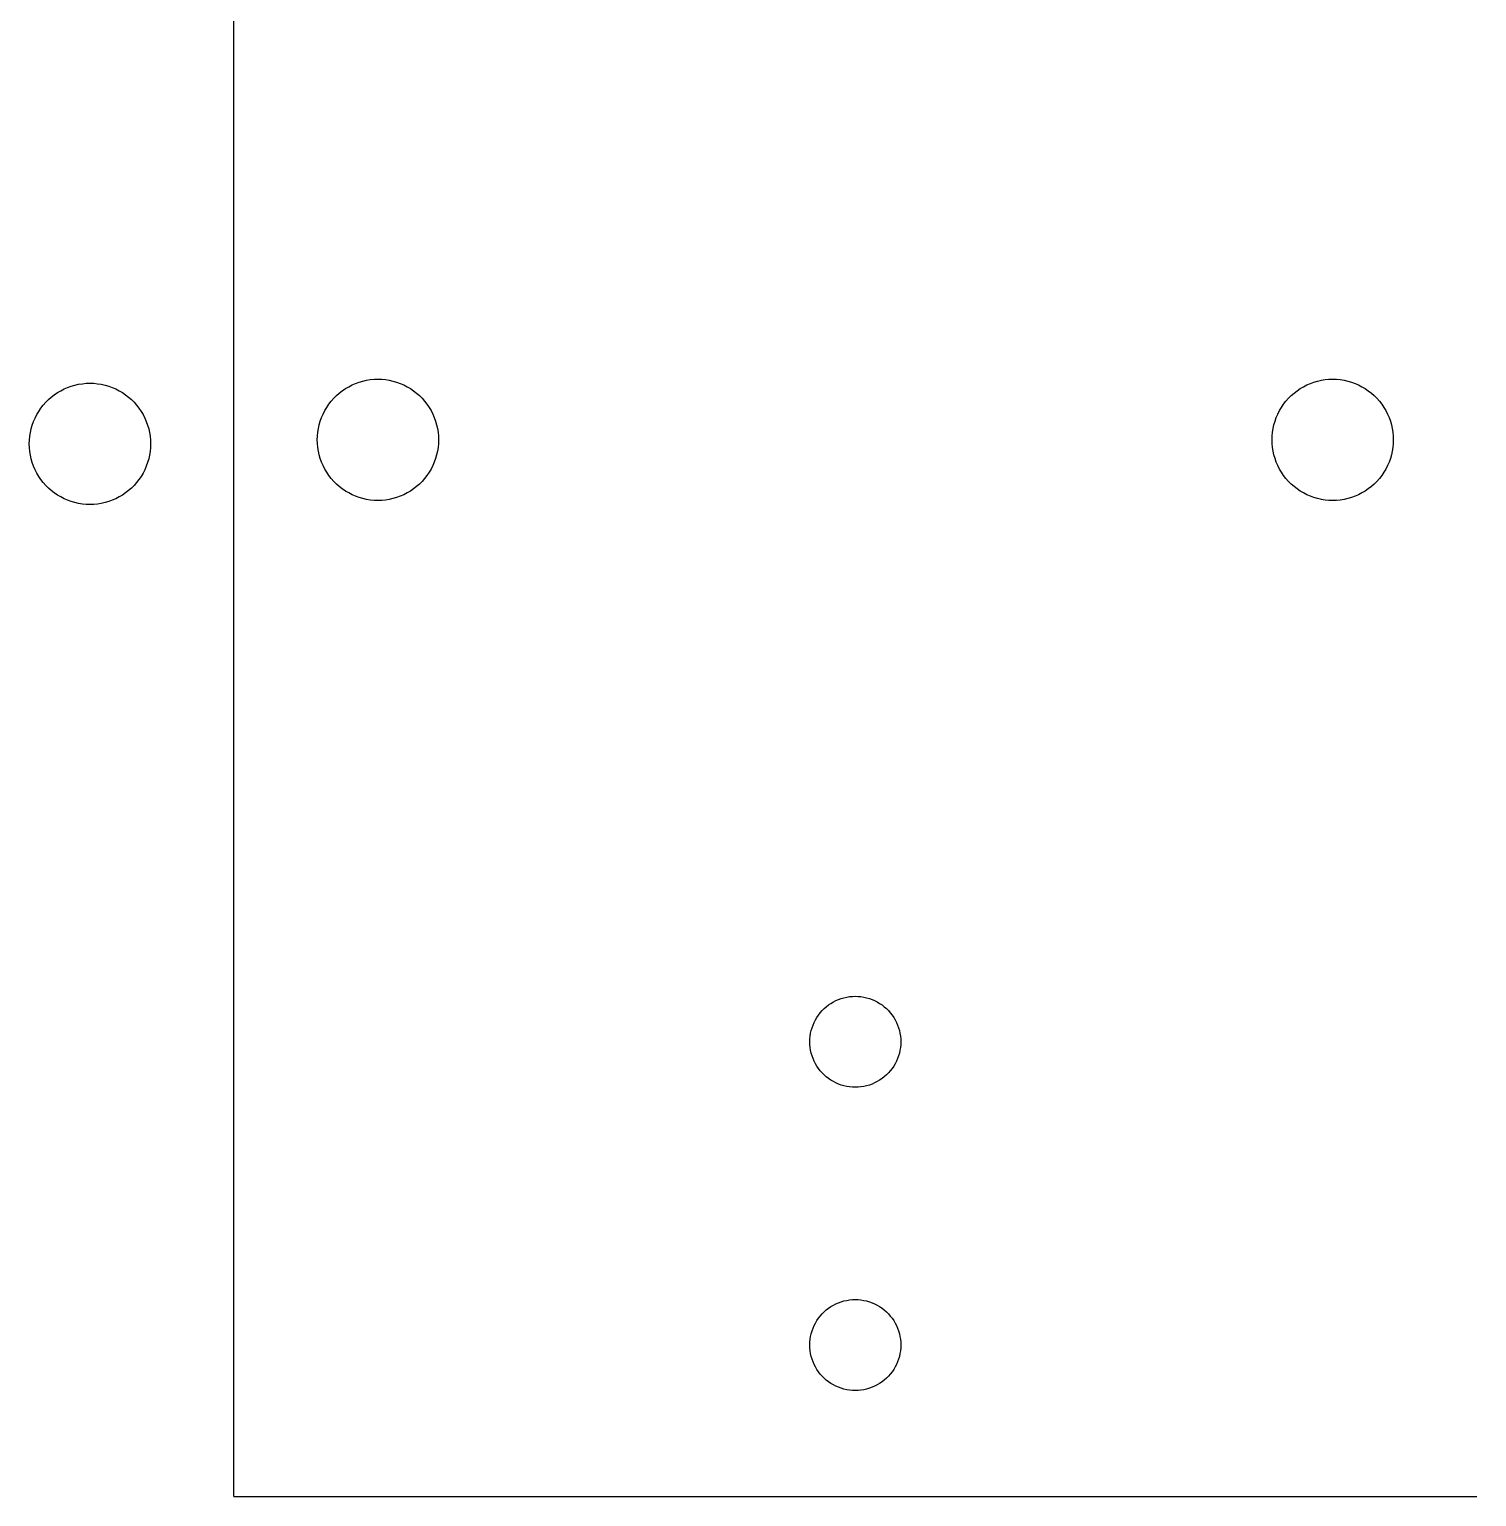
# Model space of a CAD drawing. Extents: x 2 to 1502, y 3 to 1555.
# Drawn here: x 678.6 to 949.3, y 365.6 to 640 of the extents above; entities that cross this region are included whole.
import ezdxf

# ---------------------------------------------------------------- set-up
doc = ezdxf.new("R2010")
doc.units = 0
doc.layers.get('0').update_dxf_attribs({"linetype": 'CONTINUOUS'})

msp = doc.modelspace()

# ---------------------------------------------------------------- linework, layer by layer
at = {"color": 7}
for points in [[(716.854343, 365.639336), (716.854343, 903.471983)], [(686.421442, 573.247736), (687.105442, 573.446411)], [(687.105367, 573.446411), (687.800767, 573.602036)], [(687.800692, 573.602036), (688.504267, 573.713486)], [(688.504267, 573.713636), (689.213242, 573.780386)], [(689.213242, 573.780461), (689.925292, 573.802961)], [(689.925293, 573.802886), (690.637342, 573.780386)], [(690.637342, 573.780386), (691.346317, 573.713636)], [(691.346318, 573.713486), (692.049893, 573.602036)], [(692.049893, 573.602036), (692.745218, 573.446411)], [(692.745218, 573.446411), (693.429218, 573.247736)], [(738.322042, 573.150154), (738.956692, 573.473629)], [(738.956692, 573.473629), (739.610392, 573.756529)], [(739.610392, 573.756529), (740.280442, 573.997729)], [(740.280442, 573.997729), (740.964442, 574.196404)], [(740.964442, 574.196404), (741.659842, 574.352029)], [(741.659842, 574.352029), (742.363417, 574.463479)], [(742.363417, 574.463629), (743.072317, 574.530379)], [(743.072317, 574.530454), (743.784442, 574.552954)], [(743.784442, 574.552879), (744.496492, 574.530379)], [(744.496492, 574.530379), (745.205392, 574.463629)], [(745.205392, 574.463479), (745.908967, 574.352029)], [(745.908967, 574.352029), (746.604292, 574.196404)], [(746.604292, 574.196404), (747.288292, 573.997729)], [(747.288292, 573.997729), (747.958417, 573.756529)], [(747.958417, 573.756529), (748.612117, 573.473629)], [(748.612117, 573.473629), (749.246767, 573.150154)], [(916.9041, 573.150154), (917.53875, 573.473629)], [(917.53875, 573.473629), (918.192375, 573.756529)], [(918.192375, 573.756529), (918.8625, 573.997729)], [(918.8625, 573.997729), (919.5465, 574.196404)], [(919.546425, 574.196404), (920.241825, 574.352029)], [(920.24175, 574.352029), (920.945325, 574.463479)], [(920.945325, 574.463629), (921.6543, 574.530379)], [(921.6543, 574.530454), (922.36635, 574.552954)], [(922.36635, 574.552879), (923.0784, 574.530379)], [(923.0784, 574.530379), (923.787375, 574.463629)], [(923.787375, 574.463479), (924.49095, 574.352029)], [(924.49095, 574.352029), (925.186275, 574.196404)], [(925.186275, 574.196404), (925.870275, 573.997729)], [(925.870275, 573.997729), (926.5404, 573.756529)], [(926.5404, 573.756529), (927.194025, 573.473629)], [(927.194025, 573.473629), (927.82875, 573.150154)], [(681.659767, 570.225986), (682.163467, 570.729686)], [(682.163467, 570.729686), (682.697767, 571.200836)], [(682.697767, 571.200836), (683.260492, 571.637336)], [(683.260567, 571.637336), (683.849842, 572.037611)], [(683.849842, 572.037611), (684.463042, 572.400161)], [(684.463042, 572.400161), (685.097692, 572.723636)], [(685.097692, 572.723636), (685.751317, 573.006536)], [(685.751317, 573.006536), (686.421442, 573.247736)], [(693.429218, 573.247736), (694.099343, 573.006536)], [(694.099343, 573.006536), (694.752968, 572.723636)], [(694.752968, 572.723636), (695.387693, 572.400161)], [(695.387693, 572.400161), (696.000818, 572.037611)], [(696.000818, 572.037611), (696.589868, 571.637336)], [(696.589868, 571.637336), (697.152818, 571.200836)], [(697.152818, 571.200836), (697.687117, 570.729686)], [(697.687117, 570.729686), (698.190818, 570.225986)], [(735.047992, 570.441679), (735.518842, 570.975979)], [(735.518842, 570.975979), (736.022542, 571.479679)], [(736.022542, 571.479679), (736.556917, 571.950829)], [(736.556917, 571.950829), (737.119867, 572.387329)], [(737.119867, 572.387329), (737.708917, 572.787604)], [(737.708917, 572.787604), (738.322042, 573.150154)], [(749.246767, 573.150154), (749.859892, 572.787604)], [(749.859892, 572.787604), (750.44925, 572.387329)], [(750.44925, 572.387329), (751.0119, 571.950829)], [(751.0119, 571.950829), (751.546275, 571.479679)], [(751.546275, 571.479679), (752.049975, 570.975979)], [(752.049975, 570.975979), (752.52105, 570.441679)], [(913.629675, 570.441679), (914.100825, 570.975979)], [(914.100825, 570.975979), (914.604525, 571.479679)], [(914.604525, 571.479679), (915.138825, 571.950829)], [(915.138825, 571.950829), (915.70155, 572.387329)], [(915.701625, 572.387329), (916.2909, 572.787604)], [(916.2909, 572.787604), (916.9041, 573.150154)], [(927.82875, 573.150154), (928.441875, 572.787604)], [(928.441875, 572.787604), (929.030925, 572.387329)], [(929.030925, 572.387329), (929.593875, 571.950829)], [(929.593875, 571.950829), (930.128175, 571.479679)], [(930.128175, 571.479679), (930.631875, 570.975979)], [(930.631875, 570.975979), (931.102725, 570.441679)], [(679.665892, 567.291836), (679.989292, 567.926561)], [(679.989292, 567.926561), (680.351842, 568.539686)], [(680.351842, 568.539686), (680.752117, 569.128736)], [(680.752117, 569.128736), (681.188617, 569.691686)], [(681.188617, 569.691686), (681.659767, 570.225986)], [(698.190818, 570.225986), (698.661668, 569.691686)], [(698.661668, 569.691686), (699.098467, 569.128736)], [(699.098467, 569.128736), (699.498742, 568.539686)], [(699.498743, 568.539686), (699.861292, 567.926561)], [(699.861292, 567.926561), (700.184692, 567.291836)], [(733.242067, 567.388204), (733.524967, 568.041829)], [(733.524967, 568.041829), (733.848367, 568.676554)], [(733.848367, 568.676554), (734.210917, 569.289679)], [(734.210917, 569.289679), (734.611192, 569.878729)], [(734.611192, 569.878729), (735.047992, 570.441679)], [(752.52105, 570.441679), (752.957625, 569.878729)], [(752.957625, 569.878729), (753.3579, 569.289679)], [(753.3579, 569.289679), (753.72045, 568.676554)], [(753.72045, 568.676554), (754.04385, 568.041829)], [(754.04385, 568.041829), (754.32675, 567.388204)], [(911.82405, 567.388204), (912.10695, 568.041829)], [(912.10695, 568.041829), (912.43035, 568.676554)], [(912.43035, 568.676554), (912.7929, 569.289679)], [(912.7929, 569.289679), (913.193175, 569.878729)], [(913.193175, 569.878729), (913.629675, 570.441679)], [(931.102725, 570.441679), (931.539525, 569.878729)], [(931.539525, 569.878729), (931.9398, 569.289679)], [(931.9398, 569.289679), (932.30235, 568.676554)], [(932.30235, 568.676554), (932.62575, 568.041829)], [(932.62575, 568.041829), (932.90865, 567.388204)], [(678.787417, 564.588761), (678.943042, 565.284086)], [(678.943042, 565.284086), (679.141717, 565.968086)], [(679.141717, 565.968086), (679.382992, 566.638211)], [(679.382992, 566.638211), (679.665892, 567.291836)], [(700.184692, 567.291836), (700.467593, 566.638211)], [(700.467593, 566.638211), (700.708867, 565.968086)], [(700.708943, 565.968086), (700.907543, 565.284086)], [(700.907543, 565.284086), (701.062942, 564.588761)], [(732.535342, 564.635179), (732.646792, 565.338754)], [(732.646792, 565.338754), (732.802117, 566.034079)], [(732.802117, 566.034079), (733.000792, 566.718079)], [(733.000792, 566.718079), (733.242067, 567.388204)], [(754.32675, 567.388204), (754.56795, 566.718079)], [(754.56795, 566.718079), (754.7667, 566.034079)], [(754.7667, 566.034079), (754.922325, 565.338754)], [(754.922325, 565.338754), (755.0337, 564.635179)], [(911.117025, 564.635179), (911.228475, 565.338754)], [(911.228475, 565.338754), (911.3841, 566.034079)], [(911.3841, 566.034079), (911.582775, 566.718079)], [(911.582775, 566.718079), (911.82405, 567.388204)], [(932.90865, 567.388204), (933.149925, 566.718079)], [(933.15, 566.718079), (933.3486, 566.034079)], [(933.3486, 566.034079), (933.504, 565.338754)], [(933.504, 565.338754), (933.61545, 564.635179)], [(678.609142, 561.752411), (678.586642, 562.464161)], [(678.586717, 562.464161), (678.609217, 563.176211)], [(678.609142, 563.176211), (678.675892, 563.885186)], [(678.675967, 563.885186), (678.787417, 564.588761)], [(701.062943, 564.588761), (701.174393, 563.885186)], [(701.174318, 563.885186), (701.241818, 563.176211)], [(701.263868, 562.464161), (701.241368, 561.752411)], [(701.241518, 563.176211), (701.264018, 562.464161)], [(732.468217, 562.502404), (732.445717, 563.214154)], [(732.445792, 563.214154), (732.468292, 563.926204)], [(732.535342, 561.793129), (732.467842, 562.502404)], [(732.468217, 563.926204), (732.535717, 564.635179)], [(755.0337, 564.635179), (755.10045, 563.926204)], [(755.1006, 562.502404), (755.03385, 561.793129)], [(755.123025, 563.214154), (755.100525, 562.502404)], [(755.1006, 563.926204), (755.1231, 563.214154)], [(911.0502, 562.502404), (911.0277, 563.214154)], [(911.027775, 563.214154), (911.050275, 563.926204)], [(911.0502, 563.926204), (911.11695, 564.635179)], [(911.117025, 561.793129), (911.050275, 562.502404)], [(933.68265, 562.502404), (933.61515, 561.793129)], [(933.615375, 564.635179), (933.682875, 563.926204)], [(933.704925, 563.214154), (933.682425, 562.502404)], [(933.682575, 563.926204), (933.705075, 563.214154)], [(678.675967, 561.043136), (678.609217, 561.752411)], [(678.787417, 560.339636), (678.675967, 561.043136)], [(678.943042, 559.644236), (678.787417, 560.339636)], [(679.141717, 558.960236), (678.943042, 559.644236)], [(700.907543, 559.644236), (700.708943, 558.960236)], [(701.062942, 560.339636), (700.907543, 559.644236)], [(701.174393, 561.043136), (701.062943, 560.339636)], [(701.241593, 561.752411), (701.174093, 561.043136)], [(732.646792, 561.089629), (732.535342, 561.793129)], [(732.802117, 560.394229), (732.646792, 561.089629)], [(733.000792, 559.710229), (732.802117, 560.394229)], [(733.242067, 559.040179), (733.000792, 559.710229)], [(754.56795, 559.710229), (754.32675, 559.040179)], [(754.7667, 560.394229), (754.56795, 559.710229)], [(754.922325, 561.089629), (754.7667, 560.394229)], [(755.0337, 561.793129), (754.922325, 561.089629)], [(911.228475, 561.089629), (911.117025, 561.793129)], [(911.3841, 560.394229), (911.228475, 561.089629)], [(911.582775, 559.710229), (911.3841, 560.394229)], [(911.82405, 559.040179), (911.582775, 559.710229)], [(933.149925, 559.710229), (932.90865, 559.040179)], [(933.3486, 560.394229), (933.15, 559.710229)], [(933.504, 561.089629), (933.3486, 560.394229)], [(933.61545, 561.793129), (933.504, 561.089629)], [(679.382992, 558.290186), (679.141717, 558.960236)], [(679.665892, 557.636486), (679.382992, 558.290186)], [(679.989292, 557.001836), (679.665892, 557.636486)], [(680.351842, 556.388636), (679.989292, 557.001836)], [(699.861292, 557.001836), (699.498743, 556.388636)], [(700.184692, 557.636486), (699.861292, 557.001836)], [(700.467593, 558.290186), (700.184692, 557.636486)], [(700.708867, 558.960236), (700.467593, 558.290186)], [(733.524967, 558.386479), (733.242067, 559.040179)], [(733.848367, 557.751829), (733.524967, 558.386479)], [(734.210917, 557.138629), (733.848367, 557.751829)], [(734.611192, 556.549654), (734.210917, 557.138629)], [(753.3579, 557.138629), (752.957625, 556.549654)], [(753.72045, 557.751829), (753.3579, 557.138629)], [(754.04385, 558.386479), (753.72045, 557.751829)], [(754.32675, 559.040179), (754.04385, 558.386479)], [(912.10695, 558.386479), (911.82405, 559.040179)], [(912.43035, 557.751829), (912.10695, 558.386479)], [(912.7929, 557.138629), (912.43035, 557.751829)], [(913.193175, 556.549654), (912.7929, 557.138629)], [(931.9398, 557.138629), (931.539525, 556.549654)], [(932.30235, 557.751829), (931.9398, 557.138629)], [(932.62575, 558.386479), (932.30235, 557.751829)], [(932.90865, 559.040179), (932.62575, 558.386479)], [(680.752117, 555.799661), (680.351842, 556.388636)], [(681.188617, 555.236636), (680.752117, 555.799661)], [(681.659767, 554.702336), (681.188617, 555.236636)], [(682.163467, 554.198636), (681.659767, 554.702336)], [(682.697767, 553.727786), (682.163467, 554.198636)], [(697.687117, 554.198636), (697.152818, 553.727786)], [(698.190818, 554.702336), (697.687117, 554.198636)], [(698.661668, 555.236636), (698.190818, 554.702336)], [(699.098467, 555.799661), (698.661668, 555.236636)], [(699.498742, 556.388636), (699.098467, 555.799661)], [(735.047992, 555.986629), (734.611192, 556.549654)], [(735.518842, 555.452329), (735.047992, 555.986629)], [(736.022542, 554.948629), (735.518842, 555.452329)], [(736.556917, 554.477779), (736.022542, 554.948629)], [(737.119867, 554.040979), (736.556917, 554.477779)], [(751.0119, 554.477779), (750.44925, 554.040979)], [(751.546275, 554.948629), (751.0119, 554.477779)], [(752.049975, 555.452329), (751.546275, 554.948629)], [(752.52105, 555.986629), (752.049975, 555.452329)], [(752.957625, 556.549654), (752.52105, 555.986629)], [(913.629675, 555.986629), (913.193175, 556.549654)], [(914.100825, 555.452329), (913.629675, 555.986629)], [(914.604525, 554.948629), (914.100825, 555.452329)], [(915.138825, 554.477779), (914.604525, 554.948629)], [(915.70155, 554.040979), (915.138825, 554.477779)], [(929.593875, 554.477779), (929.030925, 554.040979)], [(930.128175, 554.948629), (929.593875, 554.477779)], [(930.631875, 555.452329), (930.128175, 554.948629)], [(931.102725, 555.986629), (930.631875, 555.452329)], [(931.539525, 556.549654), (931.102725, 555.986629)], [(683.260492, 553.290986), (682.697767, 553.727786)], [(683.849842, 552.890711), (683.260567, 553.290986)], [(684.463042, 552.528161), (683.849842, 552.890711)], [(685.097692, 552.204761), (684.463042, 552.528161)], [(685.751317, 551.921861), (685.097692, 552.204761)], [(686.421442, 551.680586), (685.751317, 551.921861)], [(687.105442, 551.481911), (686.421442, 551.680586)], [(687.800767, 551.326586), (687.105367, 551.481911)], [(692.745218, 551.481911), (692.049893, 551.326586)], [(693.429218, 551.680586), (692.745218, 551.481911)], [(694.099343, 551.921861), (693.429218, 551.680586)], [(694.752968, 552.204761), (694.099343, 551.921861)], [(695.387693, 552.528161), (694.752968, 552.204761)], [(696.000818, 552.890711), (695.387693, 552.528161)], [(696.589868, 553.290986), (696.000818, 552.890711)], [(697.152818, 553.727786), (696.589868, 553.290986)], [(737.708917, 553.640704), (737.119867, 554.040979)], [(738.322042, 553.278154), (737.708917, 553.640704)], [(738.956692, 552.954754), (738.322042, 553.278154)], [(739.610392, 552.671854), (738.956692, 552.954754)], [(740.280442, 552.430579), (739.610392, 552.671854)], [(740.964442, 552.231904), (740.280442, 552.430579)], [(741.659842, 552.076579), (740.964442, 552.231904)], [(742.363417, 551.965129), (741.659842, 552.076579)], [(743.072317, 551.898004), (742.363417, 551.965504)], [(743.784442, 551.875879), (743.072317, 551.898379)], [(744.496492, 551.898454), (743.784442, 551.875954)], [(745.205392, 551.965429), (744.496492, 551.897929)], [(745.908967, 552.076579), (745.205392, 551.965129)], [(746.604292, 552.231904), (745.908967, 552.076579)], [(747.288292, 552.430579), (746.604292, 552.231904)], [(747.958417, 552.671854), (747.288292, 552.430579)], [(748.612117, 552.954754), (747.958417, 552.671854)], [(749.246767, 553.278154), (748.612117, 552.954754)], [(749.859892, 553.640704), (749.246767, 553.278154)], [(750.44925, 554.040979), (749.859892, 553.640704)], [(916.2909, 553.640704), (915.701625, 554.040979)], [(916.9041, 553.278154), (916.2909, 553.640704)], [(917.53875, 552.954754), (916.9041, 553.278154)], [(918.192375, 552.671854), (917.53875, 552.954754)], [(918.8625, 552.430579), (918.192375, 552.671854)], [(919.5465, 552.231904), (918.8625, 552.430579)], [(920.241825, 552.076579), (919.546425, 552.231904)], [(920.945325, 551.965129), (920.24175, 552.076579)], [(921.6543, 551.898004), (920.945325, 551.965504)], [(922.36635, 551.875879), (921.6543, 551.898379)], [(923.0784, 551.898454), (922.36635, 551.875954)], [(923.787375, 551.965429), (923.0784, 551.897929)], [(924.49095, 552.076579), (923.787375, 551.965129)], [(925.186275, 552.231904), (924.49095, 552.076579)], [(925.870275, 552.430579), (925.186275, 552.231904)], [(926.5404, 552.671854), (925.870275, 552.430579)], [(927.194025, 552.954754), (926.5404, 552.671854)], [(927.82875, 553.278154), (927.194025, 552.954754)], [(928.441875, 553.640704), (927.82875, 553.278154)], [(929.030925, 554.040979), (928.441875, 553.640704)], [(688.504267, 551.215136), (687.800692, 551.326586)], [(689.213242, 551.148011), (688.504267, 551.215511)], [(689.925292, 551.125886), (689.213242, 551.148386)], [(690.637342, 551.148461), (689.925293, 551.125961)], [(691.346317, 551.215436), (690.637342, 551.147936)], [(692.049893, 551.326586), (691.346318, 551.215136)], [(828.518325, 457.858886), (828.97815, 458.130686)], [(828.97815, 458.130686), (829.454175, 458.373386)], [(829.454175, 458.373386), (829.94445, 458.585411)], [(829.94445, 458.585411), (830.447025, 458.766536)], [(830.447025, 458.766536), (830.9601, 458.915336)], [(830.9601, 458.915336), (831.481425, 459.032111)], [(831.481425, 459.032111), (832.009125, 459.115436)], [(832.009125, 459.115661), (832.54095, 459.165911)], [(832.54095, 459.166661), (833.074875, 459.183161)], [(833.074875, 459.183161), (833.6088, 459.166661)], [(833.6088, 459.165911), (834.1407, 459.115661)], [(834.1407, 459.115511), (834.668325, 459.032186)], [(834.668325, 459.032186), (835.189725, 458.915336)], [(835.189725, 458.915336), (835.702725, 458.766536)], [(835.702725, 458.766536), (836.205375, 458.585411)], [(836.205375, 458.585411), (836.69565, 458.373386)], [(836.69565, 458.373386), (837.1716, 458.130761)], [(837.1716, 458.130761), (837.631575, 457.858886)], [(825.894825, 455.235386), (826.195125, 455.677361)], [(826.195125, 455.677361), (826.5225, 456.099386)], [(826.5225, 456.099386), (826.875825, 456.499961)], [(826.875825, 456.499961), (827.2536, 456.877811)], [(827.2536, 456.877811), (827.654325, 457.230986)], [(827.654325, 457.230986), (828.076425, 457.558361)], [(828.076425, 457.558361), (828.518325, 457.858886)], [(837.631575, 457.858886), (838.073325, 457.558436)], [(838.0734, 457.558436), (838.4955, 457.230986)], [(838.4955, 457.230986), (838.896225, 456.877811)], [(838.896225, 456.877811), (839.274, 456.499961)], [(839.274, 456.499961), (839.627325, 456.099461)], [(839.627325, 456.099461), (839.954775, 455.677361)], [(839.954775, 455.677361), (840.255, 455.235461)], [(824.7216, 452.272061), (824.83815, 452.793611)], [(824.83815, 452.793611), (824.987175, 453.306461)], [(824.987175, 453.306461), (825.16815, 453.809261)], [(825.16815, 453.809261), (825.380325, 454.299386)], [(825.380325, 454.299386), (825.622875, 454.775636)], [(825.622875, 454.775636), (825.894825, 455.235386)], [(840.255, 455.235461), (840.52695, 454.775636)], [(840.52695, 454.775636), (840.7695, 454.299461)], [(840.7695, 454.299461), (840.9816, 453.809336)], [(840.981675, 453.809336), (841.16265, 453.306461)], [(841.16265, 453.306461), (841.311675, 452.793686)], [(841.311675, 452.793686), (841.428225, 452.272061)], [(824.5713, 450.678611), (824.5878, 451.212761)], [(824.5881, 450.144611), (824.5716, 450.678611)], [(824.5878, 451.212761), (824.63805, 451.744511)], [(824.63835, 449.612786), (824.5881, 450.144611)], [(824.63805, 451.744511), (824.7216, 452.272061)], [(841.428225, 452.272061), (841.511775, 451.744586)], [(841.511775, 451.744586), (841.562025, 451.212761)], [(841.5624, 450.144611), (841.51215, 449.612861)], [(841.562025, 451.212761), (841.578525, 450.678686)], [(841.578825, 450.678686), (841.562325, 450.144611)], [(824.7219, 449.085311), (824.63835, 449.612786)], [(824.83845, 448.563686), (824.7219, 449.085311)], [(824.987475, 448.050611), (824.83845, 448.563686)], [(825.16845, 447.548036), (824.987475, 448.050611)], [(825.380625, 447.057911), (825.16845, 447.548036)], [(840.981975, 447.548111), (840.7698, 447.057986)], [(841.16295, 448.050686), (840.981975, 447.548111)], [(841.311975, 448.563761), (841.16295, 448.050686)], [(841.428525, 449.085311), (841.311975, 448.563761)], [(841.512075, 449.612861), (841.428525, 449.085311)], [(825.623175, 446.581736), (825.380625, 447.057911)], [(825.895125, 446.121911), (825.623175, 446.581736)], [(826.195425, 445.680011), (825.895125, 446.121911)], [(826.5228, 445.257911), (826.195425, 445.680011)], [(826.876125, 444.857411), (826.5228, 445.257911)], [(827.2539, 444.479561), (826.876125, 444.857411)], [(827.654625, 444.126086), (827.2539, 444.479561)], [(838.896525, 444.479561), (838.4958, 444.126086)], [(839.2743, 444.857411), (838.896525, 444.479561)], [(839.627625, 445.257986), (839.2743, 444.857411)], [(839.955075, 445.680011), (839.627625, 445.257986)], [(840.2553, 446.121986), (839.955075, 445.680011)], [(840.52725, 446.581736), (840.2553, 446.121986)], [(840.7698, 447.057986), (840.52725, 446.581736)], [(828.076725, 443.798636), (827.654625, 444.126086)], [(828.518625, 443.498486), (828.076725, 443.798636)], [(828.97845, 443.226611), (828.518625, 443.498486)], [(829.454475, 442.983986), (828.97845, 443.226611)], [(829.94475, 442.771961), (829.454475, 442.983986)], [(830.447325, 442.590836), (829.94475, 442.771961)], [(830.9604, 442.441736), (830.447325, 442.590836)], [(831.481725, 442.325186), (830.9604, 442.441736)], [(832.009425, 442.241861), (831.481725, 442.325186)], [(832.54125, 442.191461), (832.009425, 442.241711)], [(833.075175, 442.174211), (832.54125, 442.190711)], [(833.6091, 442.190711), (833.075175, 442.174211)], [(834.141, 442.241711), (833.6091, 442.191461)], [(834.668625, 442.325261), (834.141, 442.241936)], [(835.190025, 442.441736), (834.668625, 442.325261)], [(835.703025, 442.590836), (835.190025, 442.441736)], [(836.205675, 442.771961), (835.703025, 442.590836)], [(836.69595, 442.983986), (836.205675, 442.771961)], [(837.1719, 443.226686), (836.69595, 442.983986)], [(837.631875, 443.498486), (837.1719, 443.226686)], [(838.0737, 443.798711), (837.631875, 443.498486)], [(838.4958, 444.126086), (838.0737, 443.798711)], [(827.2536, 400.184861), (827.654325, 400.538336)], [(827.654325, 400.538336), (828.0765, 400.865786)], [(828.0765, 400.865786), (828.518325, 401.165936)], [(828.518325, 401.165936), (828.97815, 401.437811)], [(828.97815, 401.437811), (829.454175, 401.680436)], [(829.454175, 401.680436), (829.94445, 401.892461)], [(829.94445, 401.892461), (830.4471, 402.073586)], [(830.4471, 402.073586), (830.9601, 402.222686)], [(830.9601, 402.222686), (831.4815, 402.339236)], [(831.4815, 402.339236), (832.009125, 402.422561)], [(832.009125, 402.422786), (832.54095, 402.473036)], [(832.54095, 402.473786), (833.07495, 402.490286)], [(833.07495, 402.490286), (833.608875, 402.473786)], [(833.608875, 402.473036), (834.1407, 402.422786)], [(834.1407, 402.422561), (834.668325, 402.339236)], [(834.668325, 402.339236), (835.189725, 402.222761)], [(835.189725, 402.222761), (835.702725, 402.073661)], [(835.702725, 402.073661), (836.205375, 401.892536)], [(836.205375, 401.892536), (836.69565, 401.680436)], [(836.69565, 401.680436), (837.171675, 401.437811)], [(837.171675, 401.437811), (837.631575, 401.166011)], [(837.631575, 401.166011), (838.0734, 400.865786)], [(838.073475, 400.865786), (838.495575, 400.538411)], [(838.495575, 400.538411), (838.8963, 400.184936)], [(825.380325, 397.606511), (825.622875, 398.082686)], [(825.622875, 398.082686), (825.8949, 398.542511)], [(825.8949, 398.542511), (826.195125, 398.984411)], [(826.195125, 398.984411), (826.522575, 399.406511)], [(826.522575, 399.406511), (826.875825, 399.807011)], [(826.875825, 399.807011), (827.2536, 400.184861)], [(838.8963, 400.184936), (839.274075, 399.807086)], [(839.274075, 399.807086), (839.627325, 399.406511)], [(839.627325, 399.406511), (839.954775, 398.984411)], [(839.954775, 398.984411), (840.255075, 398.542511)], [(840.255075, 398.542511), (840.52695, 398.082761)], [(840.52695, 398.082761), (840.7695, 397.606511)], [(824.5878, 394.519811), (824.63805, 395.051636)], [(824.638125, 395.051636), (824.721675, 395.579186)], [(824.721675, 395.579186), (824.83815, 396.100736)], [(824.83815, 396.100736), (824.98725, 396.613811)], [(824.98725, 396.613811), (825.168225, 397.116386)], [(825.168225, 397.116386), (825.380325, 397.606511)], [(840.7695, 397.606511), (840.981675, 397.116386)], [(840.98175, 397.116386), (841.16265, 396.613811)], [(841.16265, 396.613811), (841.31175, 396.100736)], [(841.31175, 396.100736), (841.428225, 395.579186)], [(841.428225, 395.579186), (841.51185, 395.051636)], [(841.51185, 395.051636), (841.5621, 394.519886)], [(824.5713, 393.985811), (824.5878, 394.519811)], [(824.5881, 393.451736), (824.5716, 393.985811)], [(824.63835, 392.919986), (824.5881, 393.451736)], [(824.7219, 392.392436), (824.63835, 392.919986)], [(824.838375, 391.870886), (824.7219, 392.392436)], [(841.42845, 392.392436), (841.311975, 391.870886)], [(841.512075, 392.919986), (841.42845, 392.392436)], [(841.562325, 393.451811), (841.512075, 392.919986)], [(841.5621, 394.519886), (841.5786, 393.985811)], [(841.5789, 393.985811), (841.5624, 393.451811)], [(824.987475, 391.358111), (824.838375, 391.870886)], [(825.16845, 390.855236), (824.987475, 391.358111)], [(825.38055, 390.365111), (825.16845, 390.855236)], [(825.6231, 389.888861), (825.38055, 390.365111)], [(825.895125, 389.429111), (825.6231, 389.888861)], [(840.527175, 389.888936), (840.2553, 389.429111)], [(840.7698, 390.365111), (840.527175, 389.888936)], [(840.981975, 390.855236), (840.7698, 390.365111)], [(841.162875, 391.358111), (840.981975, 390.855236)], [(841.311975, 391.870886), (841.162875, 391.358111)], [(826.19535, 388.987211), (825.895125, 389.429111)], [(826.5228, 388.565111), (826.19535, 388.987211)], [(826.87605, 388.164536), (826.5228, 388.565111)], [(827.253825, 387.786686), (826.87605, 388.164536)], [(827.65455, 387.433511), (827.253825, 387.786686)], [(828.076725, 387.106136), (827.65455, 387.433511)], [(828.51855, 386.805611), (828.076725, 387.106136)], [(828.978375, 386.533811), (828.51855, 386.805611)], [(837.6318, 386.805686), (837.1719, 386.533811)], [(838.0737, 387.106136), (837.6318, 386.805686)], [(838.4958, 387.433511), (838.0737, 387.106136)], [(838.896525, 387.786761), (838.4958, 387.433511)], [(839.2743, 388.164611), (838.896525, 387.786761)], [(839.62755, 388.565111), (839.2743, 388.164611)], [(839.955, 388.987211), (839.62755, 388.565111)], [(840.2553, 389.429111), (839.955, 388.987211)], [(829.4544, 386.291186), (828.978375, 386.533811)], [(829.944675, 386.079086), (829.4544, 386.291186)], [(830.447325, 385.897961), (829.944675, 386.079086)], [(830.960325, 385.749161), (830.447325, 385.897961)], [(831.481725, 385.632386), (830.960325, 385.749161)], [(832.00935, 385.549061), (831.481725, 385.632386)], [(832.541175, 385.498586), (832.00935, 385.548836)], [(833.075175, 385.481336), (832.541175, 385.497836)], [(833.6091, 385.497836), (833.075175, 385.481336)], [(834.140925, 385.548836), (833.6091, 385.498586)], [(834.66855, 385.632386), (834.140925, 385.549061)], [(835.18995, 385.749161), (834.66855, 385.632386)], [(835.70295, 385.898036), (835.18995, 385.749161)], [(836.2056, 386.079161), (835.70295, 385.898036)], [(836.695875, 386.291186), (836.2056, 386.079161)], [(837.1719, 386.533811), (836.695875, 386.291186)], [(716.854343, 365.639336), (949.2954, 365.639336)]]:
    msp.add_lwpolyline(points, dxfattribs=at)

doc.saveas('drawing.dxf')
